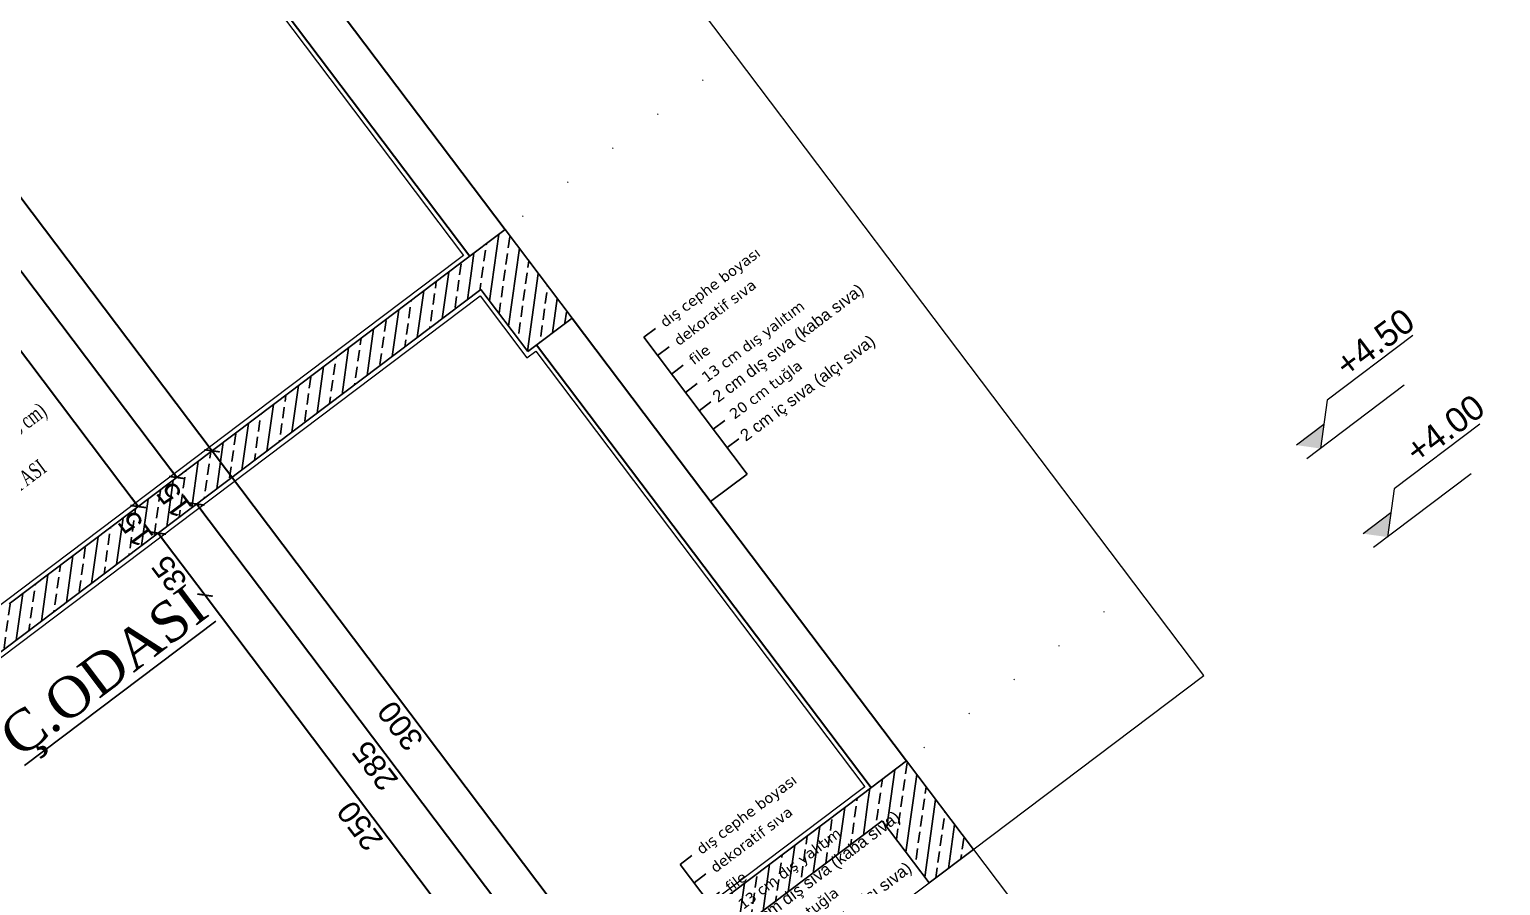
# Model space of a CAD drawing. Header units: millimetres. Extents: x 2232 to 85269, y -3593 to 5869.
# Drawn here: x 4008.5 to 4174.2, y 4536.4 to 4632.8 of the extents above; entities that cross this region are included whole.
import ezdxf

# ---------------------------------------------------------------- set-up
doc = ezdxf.new("R2010")
doc.units = ezdxf.units.MM
doc.linetypes.add('DOTX2', pattern=[0.5, 0, -0.5])
for name, color, linetype, lineweight in [('duvar', 232, 'Continuous', 30), ('görünüş', 201, 'Continuous', 18), ('iz', 1, 'DOTX2', 20), ('sıva iç', 21, 'Continuous', 0), ('yazı', 11, 'Continuous', 20), ('ölçü iç', 170, 'Continuous', 9), ('ÖLÇÜ İÇ', 7, 'Continuous', 9)]:
    doc.layers.add(name, color=color, linetype=linetype, lineweight=lineweight)
doc.layers.add('Standart', color=7, linetype='Continuous')
doc.layers.add('Yazi', color=7, linetype='Continuous')
doc.styles.add('arial_1_18', font='arial.ttf', dxfattribs={"height": 0.2})
doc.styles.get("Standard").update_dxf_attribs({"font": 'arial.ttf'})
doc.styles.add('Times roman', font='times.ttf')
doc.styles.add('UNIVCH', font='times.ttf', dxfattribs={"width": 0.7})
doc.styles.add('verdana_1_34', font='verdana.ttf', dxfattribs={"height": 0.2})
doc.dimstyles.new('zulay iç ölçü', dxfattribs={"dimtxt": 10, "dimasz": 5, "dimexe": 0.18, "dimexo": 0, "dimgap": 2, "dimtad": 3, "dimdec": 0, "dimzin": 0, "dimdsep": 46, "dimtxsty": 'Standard', "dimblk": 'ARCHTICK', "dimcen": 0.09, "dimse1": 1, "dimse2": 1, "dimadec": 0, "dimazin": 0, "dimtfac": 1, "dimtdec": 0, "dimtix": 1, "dimtofl": 0, "dimtmove": 0, "dimatfit": 3, "dimldrblk": 'ARCHTICK', "dimfxl": 1, "dimtolj": 1, "dimtzin": 0, "dimarcsym": 0})
pattern_1 = [(45, (0, 0), (-7.071068, 7.071068), []), (45, (7.071, 0), (-7.071068, 7.071068), [5, -2.5])]

# ---------------------------------------------------------------- blocks, each defined once
blk = doc.blocks.new('dsafsdfd')
at = {"layer": 'yazı'}
blk.add_hatch(color=256, dxfattribs=at).paths.add_polyline_path([(0, 4.89), (-9.78, 4.89), (-4.89, 0)])
for p, q in [((-45.23, 9.78), (-14.67, 9.78)), ((-14.67, 9.78), (-4.89, 0)), ((-9.78, 4.89), (0, 4.89)), ((-34.77, 0), (0, 0))]:
    blk.add_line(p, q, dxfattribs=at)
blk = doc.blocks.new('IDE991Entity4310')
at = {"layer": 'Standart', "linetype": 'Continuous', "lineweight": -3}
h = blk.add_hatch(dxfattribs=at)
h.set_pattern_fill('ANSI33', color=171, scale=40, style=0)
h.set_pattern_definition(pattern_1)
h.paths.add_polyline_path([(2175, 1035), (1570, 1035), (1570, 1050), (2175, 1050)])
blk = doc.blocks.new('IDE991Entity4322')
at = {"layer": 'Standart', "linetype": 'Continuous', "lineweight": -3}
h = blk.add_hatch(dxfattribs=at)
h.set_pattern_fill('ANSI33', color=171, scale=40, style=0)
h.set_pattern_definition(pattern_1)
h.paths.add_polyline_path([(2200, 700), (2175, 700), (2175, 750), (2200, 750)])
blk = doc.blocks.new('IDE991Entity4326')
at = {"layer": 'Standart', "linetype": 'Continuous', "lineweight": -3}
h = blk.add_hatch(dxfattribs=at)
h.set_pattern_fill('ANSI33', color=171, scale=40, style=0)
h.set_pattern_definition(pattern_1)
h.paths.add_polyline_path([(2175, 735), (1570, 735), (1570, 750), (2175, 750)])
blk = doc.blocks.new('IDE991Entity4335')
at = {"layer": 'Standart', "linetype": 'Continuous', "lineweight": -3}
h = blk.add_hatch(dxfattribs=at)
h.set_pattern_fill('ANSI33', color=171, scale=40, style=0)
h.set_pattern_definition(pattern_1)
h.paths.add_polyline_path([(2200, 400), (2175, 400), (2175, 450), (2200, 450)])
blk = doc.blocks.new('IDE991Entity4341')
at = {"layer": 'Standart', "linetype": 'Continuous', "lineweight": -3}
h = blk.add_hatch(dxfattribs=at)
h.set_pattern_fill('ANSI33', color=171, scale=40, style=0)
h.set_pattern_definition(pattern_1)
h.paths.add_polyline_path([(2175, 435), (2070, 435), (2070, 450), (2175, 450)])
blk = doc.blocks.new('IDE991Entity5334')
at = {"layer": 'Standart', "color": 159, "linetype": 'Continuous', "lineweight": -3}
blk.add_lwpolyline([(2175, 1035), (1570, 1035)], dxfattribs=at)
blk = doc.blocks.new('IDE991Entity5385')
at = {"layer": 'Standart', "color": 159, "linetype": 'Continuous', "lineweight": -3}
blk.add_lwpolyline([(2175, 700), (2175, 735)], dxfattribs=at)
blk = doc.blocks.new('IDE991Entity5386')
at = {"layer": 'Standart', "color": 159, "linetype": 'Continuous', "lineweight": -3}
blk.add_lwpolyline([(2200, 700), (2175, 700)], dxfattribs=at)
blk = doc.blocks.new('IDE991Entity5387')
at = {"layer": 'Standart', "color": 159, "linetype": 'Continuous', "lineweight": -3}
blk.add_lwpolyline([(2200, 750), (2200, 700)], dxfattribs=at)
blk = doc.blocks.new('IDE991Entity5388')
at = {"layer": 'Standart', "color": 159, "linetype": 'Continuous', "lineweight": -3}
blk.add_lwpolyline([(2175, 750), (2200, 750)], dxfattribs=at)
blk = doc.blocks.new('IDE991Entity5397')
at = {"layer": 'Standart', "color": 159, "linetype": 'Continuous', "lineweight": -3}
blk.add_lwpolyline([(2175, 735), (1570, 735)], dxfattribs=at)
blk = doc.blocks.new('IDE991Entity5437')
at = {"layer": 'Standart', "color": 159, "linetype": 'Continuous', "lineweight": -3}
blk.add_lwpolyline([(2175, 400), (2175, 435)], dxfattribs=at)
blk = doc.blocks.new('IDE991Entity5438')
at = {"layer": 'Standart', "color": 159, "linetype": 'Continuous', "lineweight": -3}
blk.add_lwpolyline([(2200, 400), (2175, 400)], dxfattribs=at)
blk = doc.blocks.new('IDE991Entity5439')
at = {"layer": 'Standart', "color": 159, "linetype": 'Continuous', "lineweight": -3}
blk.add_lwpolyline([(2200, 450), (2200, 400)], dxfattribs=at)
blk = doc.blocks.new('IDE991Entity5440')
at = {"layer": 'Standart', "color": 159, "linetype": 'Continuous', "lineweight": -3}
blk.add_lwpolyline([(2175, 450), (2200, 450)], dxfattribs=at)
blk = doc.blocks.new('IDE991Entity5444')
at = {"layer": 'Standart', "color": 159, "linetype": 'Continuous', "lineweight": -3}
blk.add_lwpolyline([(2070, 450), (2175, 450)], dxfattribs=at)
blk = doc.blocks.new('IDE991Entity5454')
at = {"layer": 'Standart', "color": 159, "linetype": 'Continuous', "lineweight": -3}
blk.add_lwpolyline([(2175, 435), (2070, 435)], dxfattribs=at)
blk = doc.blocks.new('IDE991Entity6592')
at = {"layer": 'Standart', "color": 159, "linetype": 'Continuous', "lineweight": -3}
blk.add_lwpolyline([(1920, 750), (2070, 750)], dxfattribs=at)
blk = doc.blocks.new('IDE991Entity6593')
at = {"layer": 'Standart', "color": 159, "linetype": 'Continuous', "lineweight": -3}
blk.add_lwpolyline([(2070, 750), (2175, 750)], dxfattribs=at)
blk = doc.blocks.new('TRRTYT')
at = {"layer": 'Standart'}
for name in ['IDE991Entity4310', 'IDE991Entity5334', 'IDE991Entity4326', 'IDE991Entity6592', 'IDE991Entity6593', 'IDE991Entity4322', 'IDE991Entity5388', 'IDE991Entity5387', 'IDE991Entity5397', 'IDE991Entity5385', 'IDE991Entity5386', 'IDE991Entity4341', 'IDE991Entity5444', 'IDE991Entity4335', 'IDE991Entity5440', 'IDE991Entity5439', 'IDE991Entity5454', 'IDE991Entity5437', 'IDE991Entity5438']:
    blk.add_blockref(name, (1034515.63, -397430.95), dxfattribs=at)
blk = doc.blocks.new('_ArchTick')
at = {"color": 0, "linetype": 'ByBlock', "const_width": 0.15}
blk.add_lwpolyline([(-0.5, -0.5), (0.5, 0.5)], dxfattribs=at)
blk = doc.blocks.new('*D2443')
at = {"layer": 'Defpoints', "color": 0, "transparency": 16777216}
for p in [(661177.16, -126828.54), (661187, -127078.54), (661204.5, -127078.54)]:
    blk.add_point(p, dxfattribs=at)
at = {"layer": 'ÖLÇÜ İÇ', "color": 0, "lineweight": -2, "transparency": 16777216}
blk.add_line((661204.5, -126828.54), (661204.5, -127078.54), dxfattribs=at)
at = {"layer": 'ÖLÇÜ İÇ', "color": 0, "lineweight": -2, "transparency": 16777216, "xscale": 5, "yscale": 5, "zscale": 5}
for p, rotation in [((661204.5, -126828.54), 90), ((661204.5, -127078.54), 270)]:
    blk.add_blockref('_ArchTick', p, dxfattribs=dict(at, rotation=rotation))
at = {"layer": 'ÖLÇÜ İÇ', "color": 0, "transparency": 16777216, "insert": (661197.5, -126953.54), "char_height": 10, "attachment_point": 5, "rotation": 90}
blk.add_mtext('\\A1;250', dxfattribs=at)
blk = doc.blocks.new('*D2444')
at = {"layer": 'Defpoints', "color": 0, "transparency": 16777216}
for p in [(661246.19, -126778.54), (661246.19, -127078.54), (661246.19, -127078.54)]:
    blk.add_point(p, dxfattribs=at)
at = {"layer": 'ÖLÇÜ İÇ', "color": 0, "lineweight": -2, "transparency": 16777216}
blk.add_line((661246.19, -126778.54), (661246.19, -127078.54), dxfattribs=at)
at = {"layer": 'ÖLÇÜ İÇ', "color": 0, "lineweight": -2, "transparency": 16777216, "xscale": 5, "yscale": 5, "zscale": 5}
for p, rotation in [((661246.19, -126778.54), 90), ((661246.19, -127078.54), 270)]:
    blk.add_blockref('_ArchTick', p, dxfattribs=dict(at, rotation=rotation))
at = {"layer": 'ÖLÇÜ İÇ', "color": 0, "transparency": 16777216, "insert": (661239.19, -126928.54), "char_height": 10, "attachment_point": 5, "rotation": 90}
blk.add_mtext('\\A1;300', dxfattribs=at)
blk = doc.blocks.new('*D2447')
at = {"layer": 'Defpoints', "color": 0, "transparency": 16777216}
for p in [(661197.5, -127078.54), (661197.5, -127093.54), (661204.5, -127093.54)]:
    blk.add_point(p, dxfattribs=at)
at = {"layer": 'ÖLÇÜ İÇ', "color": 0, "lineweight": -2, "transparency": 16777216}
for p, q in [((661204.5, -127078.54), (661204.5, -127073.54)), ((661204.5, -127093.54), (661204.5, -127098.54))]:
    blk.add_line(p, q, dxfattribs=at)
at = {"layer": 'ÖLÇÜ İÇ', "color": 0, "lineweight": -2, "transparency": 16777216, "xscale": 5, "yscale": 5, "zscale": 5}
for p, rotation in [((661204.5, -127078.54), 270), ((661204.5, -127093.54), 90)]:
    blk.add_blockref('_ArchTick', p, dxfattribs=dict(at, rotation=rotation))
at = {"layer": 'ÖLÇÜ İÇ', "color": 0, "transparency": 16777216, "insert": (661197.5, -127086.04), "char_height": 10, "attachment_point": 5, "rotation": 90}
blk.add_mtext('\\A1;15', dxfattribs=at)
blk = doc.blocks.new('*D2448')
at = {"layer": 'Defpoints', "color": 0, "transparency": 16777216}
for p in [(661197.5, -127093.54), (661177.16, -127128.54), (661204.5, -127128.54)]:
    blk.add_point(p, dxfattribs=at)
at = {"layer": 'ÖLÇÜ İÇ', "color": 0, "lineweight": -2, "transparency": 16777216}
blk.add_line((661204.5, -127093.54), (661204.5, -127128.54), dxfattribs=at)
at = {"layer": 'ÖLÇÜ İÇ', "color": 0, "lineweight": -2, "transparency": 16777216, "xscale": 5, "yscale": 5, "zscale": 5}
for p, rotation in [((661204.5, -127093.54), 90), ((661204.5, -127128.54), 270)]:
    blk.add_blockref('_ArchTick', p, dxfattribs=dict(at, rotation=rotation))
at = {"layer": 'ÖLÇÜ İÇ', "color": 0, "transparency": 16777216, "insert": (661197.5, -127111.04), "char_height": 10, "attachment_point": 5, "rotation": 90}
blk.add_mtext('\\A1;35', dxfattribs=at)
blk = doc.blocks.new('*D2449')
at = {"layer": 'Defpoints', "color": 0, "transparency": 16777216}
for p in [(661177.16, -127128.54), (661187, -127378.54), (661204.5, -127378.54)]:
    blk.add_point(p, dxfattribs=at)
at = {"layer": 'ÖLÇÜ İÇ', "color": 0, "lineweight": -2, "transparency": 16777216}
blk.add_line((661204.5, -127128.54), (661204.5, -127378.54), dxfattribs=at)
at = {"layer": 'ÖLÇÜ İÇ', "color": 0, "lineweight": -2, "transparency": 16777216, "xscale": 5, "yscale": 5, "zscale": 5}
for p, rotation in [((661204.5, -127128.54), 90), ((661204.5, -127378.54), 270)]:
    blk.add_blockref('_ArchTick', p, dxfattribs=dict(at, rotation=rotation))
at = {"layer": 'ÖLÇÜ İÇ', "color": 0, "transparency": 16777216, "insert": (661197.5, -127253.54), "char_height": 10, "attachment_point": 5, "rotation": 90}
blk.add_mtext('\\A1;250', dxfattribs=at)
blk = doc.blocks.new('*D2450')
at = {"layer": 'Defpoints', "color": 0, "transparency": 16777216}
for p in [(661246.19, -127078.54), (661246.19, -127378.54), (661246.19, -127378.54)]:
    blk.add_point(p, dxfattribs=at)
at = {"layer": 'ÖLÇÜ İÇ', "color": 0, "lineweight": -2, "transparency": 16777216}
blk.add_line((661246.19, -127078.54), (661246.19, -127378.54), dxfattribs=at)
at = {"layer": 'ÖLÇÜ İÇ', "color": 0, "lineweight": -2, "transparency": 16777216, "xscale": 5, "yscale": 5, "zscale": 5}
for p, rotation in [((661246.19, -127078.54), 90), ((661246.19, -127378.54), 270)]:
    blk.add_blockref('_ArchTick', p, dxfattribs=dict(at, rotation=rotation))
at = {"layer": 'ÖLÇÜ İÇ', "color": 0, "transparency": 16777216, "insert": (661239.19, -127228.54), "char_height": 10, "attachment_point": 5, "rotation": 90}
blk.add_mtext('\\A1;300', dxfattribs=at)
blk = doc.blocks.new('*D2461')
at = {"layer": 'Defpoints', "color": 0, "transparency": 16777216}
for p in [(661178.88, -126793.54), (661226.24, -127078.54), (661226.24, -127078.54)]:
    blk.add_point(p, dxfattribs=at)
at = {"layer": 'ÖLÇÜ İÇ', "color": 0, "lineweight": -2, "transparency": 16777216}
blk.add_line((661226.24, -126793.54), (661226.24, -127078.54), dxfattribs=at)
at = {"layer": 'ÖLÇÜ İÇ', "color": 0, "lineweight": -2, "transparency": 16777216, "xscale": 5, "yscale": 5, "zscale": 5}
for p, rotation in [((661226.24, -126793.54), 90), ((661226.24, -127078.54), 270)]:
    blk.add_blockref('_ArchTick', p, dxfattribs=dict(at, rotation=rotation))
at = {"layer": 'ÖLÇÜ İÇ', "color": 0, "transparency": 16777216, "insert": (661219.24, -126936.04), "char_height": 10, "attachment_point": 5, "rotation": 90}
blk.add_mtext('\\A1;285', dxfattribs=at)
blk = doc.blocks.new('*D2462')
at = {"layer": 'Defpoints', "color": 0, "transparency": 16777216}
for p in [(661220.99, -127078.54), (661178.88, -127093.54), (661226.24, -127093.54)]:
    blk.add_point(p, dxfattribs=at)
at = {"layer": 'ÖLÇÜ İÇ', "color": 0, "lineweight": -2, "transparency": 16777216}
for p, q in [((661226.24, -127078.54), (661226.24, -127073.54)), ((661226.24, -127093.54), (661226.24, -127098.54))]:
    blk.add_line(p, q, dxfattribs=at)
at = {"layer": 'ÖLÇÜ İÇ', "color": 0, "lineweight": -2, "transparency": 16777216, "xscale": 5, "yscale": 5, "zscale": 5}
for p, rotation in [((661226.24, -127078.54), 270), ((661226.24, -127093.54), 90)]:
    blk.add_blockref('_ArchTick', p, dxfattribs=dict(at, rotation=rotation))
at = {"layer": 'ÖLÇÜ İÇ', "color": 0, "transparency": 16777216, "insert": (661219.24, -127086.04), "char_height": 10, "attachment_point": 5, "rotation": 90}
blk.add_mtext('\\A1;15', dxfattribs=at)
blk = doc.blocks.new('*D2463')
at = {"layer": 'Defpoints', "color": 0, "transparency": 16777216}
for p in [(661178.88, -127093.54), (661226.24, -127378.54), (661226.24, -127378.54)]:
    blk.add_point(p, dxfattribs=at)
at = {"layer": 'ÖLÇÜ İÇ', "color": 0, "lineweight": -2, "transparency": 16777216}
blk.add_line((661226.24, -127093.54), (661226.24, -127378.54), dxfattribs=at)
at = {"layer": 'ÖLÇÜ İÇ', "color": 0, "lineweight": -2, "transparency": 16777216, "xscale": 5, "yscale": 5, "zscale": 5}
for p, rotation in [((661226.24, -127093.54), 90), ((661226.24, -127378.54), 270)]:
    blk.add_blockref('_ArchTick', p, dxfattribs=dict(at, rotation=rotation))
at = {"layer": 'ÖLÇÜ İÇ', "color": 0, "transparency": 16777216, "insert": (661219.24, -127236.04), "char_height": 10, "attachment_point": 5, "rotation": 90}
blk.add_mtext('\\A1;285', dxfattribs=at)
blk = doc.blocks.new('Entity12993')
at = {"layer": 'Yazi', "color": 11, "linetype": 'Continuous', "lineweight": -3}
for points in [[(9699.07, 245.32), (9692.45, 245.32)], [(9692.45, 168.08), (9692.45, 245.32)], [(9699.07, 234.94), (9692.45, 234.94)], [(9699.07, 224.56), (9692.45, 224.56)], [(9699.07, 214.18), (9692.45, 214.18)], [(9699.07, 203.8), (9692.45, 203.8)], [(9699.07, 193.42), (9692.45, 193.42)], [(9699.07, 183.04), (9692.45, 183.04)], [(9692.45, 168.08), (9671.91, 168.08)]]:
    blk.add_lwpolyline(points, dxfattribs=at)
for s, height, style, p in [('dış cephe boyası', 4.7407, 'verdana_1_34', (9702.67, 242.92)), ('dekoratif sıva', 4.7407, 'verdana_1_34', (9702.67, 232.54)), ('file', 4.741, 'verdana_1_34', (9702.84, 221.58)), ('13 cm dış yalıtım', 4.7407, 'verdana_1_34', (9702.67, 211.78)), ('2 cm dış sıva (kaba sıva)', 5.3333, 'arial_1_18', (9701.34, 201.49)), ('20 cm tuğla', 4.7407, 'verdana_1_34', (9702.67, 191.02)), ('2 cm iç sıva (alçı sıva)', 5.3333, 'arial_1_18', (9700.74, 179.98))]:
    blk.add_text(s, height=height, dxfattribs=dict(at, style=style)).set_placement(p)
blk = doc.blocks.new('DFGFDGHN')
at = {"layer": 'ÖLÇÜ İÇ'}
for base, p1, p2, picture, middle in [((661246.19, -127078.54), (661246.19, -126778.54), (661246.19, -127078.54), '*D2444', (661239.19, -126928.54)), ((661204.5, -127078.54), (661177.16, -126828.54), (661187, -127078.54), '*D2443', (661197.5, -126953.54)), ((661226.24, -127093.54), (661220.99, -127078.54), (661178.88, -127093.54), '*D2462', (661219.24, -127086.04)), ((661204.5, -127093.54), (661197.5, -127078.54), (661197.5, -127093.54), '*D2447', (661197.5, -127086.04)), ((661246.19, -127378.54), (661246.19, -127078.54), (661246.19, -127378.54), '*D2450', (661239.19, -127228.54)), ((661204.5, -127128.54), (661197.5, -127093.54), (661177.16, -127128.54), '*D2448', (661197.5, -127111.04)), ((661204.5, -127378.54), (661177.16, -127128.54), (661187, -127378.54), '*D2449', (661197.5, -127253.54))]:
    dim = blk.add_linear_dim(base=base, p1=p1, p2=p2, angle=90, dimstyle='zulay iç ölçü', dxfattribs=at)
    dim.commit()
    dim.dimension.update_dxf_attribs({"geometry": picture, "text_midpoint": middle})
for base, p1, p2, picture, middle in [((661226.24, -127078.54), (661178.88, -126793.54), (661226.24, -127078.54), '*D2461', (661219.24, -126936.04)), ((661226.24, -127378.54), (661178.88, -127093.54), (661226.24, -127378.54), '*D2463', (661219.24, -127236.04))]:
    dim = blk.add_linear_dim(base=base, p1=p1, p2=p2, angle=90, dimstyle='zulay iç ölçü', override={"dimtmove": 1}, dxfattribs=at)
    dim.commit()
    dim.dimension.update_dxf_attribs({"geometry": picture, "text_midpoint": middle})
blk = doc.blocks.new('GHGFHGF')
at = {"layer": 'duvar'}
for points in [[(1295559.78, -409439.54), (1295559.78, -409689.54)], [(1295579.78, -409439.54), (1295579.78, -409689.54)], [(1295559.78, -409739.54), (1295559.78, -409989.54)], [(1295579.78, -409739.54), (1295579.78, -409989.54)]]:
    blk.add_lwpolyline(points, dxfattribs=at)
at = {"layer": 'görünüş'}
for points in [[(1295709.78, -409689.54), (1295709.78, -409389.54)], [(1295449.78, -410039.54), (1295709.78, -410039.54), (1295709.78, -409689.54)], [(1295579.78, -410039.54), (1295579.78, -410409.54)]]:
    blk.add_lwpolyline(points, dxfattribs=at)
at = {"layer": 'iz', "ltscale": 50}
for p, q in [((1293379.78, -409689.54), (1295709.78, -409689.54)), ((1293379.78, -409989.54), (1295709.78, -409989.54))]:
    blk.add_line(p, q, dxfattribs=at)
at = {"layer": 'sıva iç'}
for points in [[(1295091.78, -409406.54), (1295552.78, -409406.54), (1295552.78, -409441.54), (1295557.78, -409441.54), (1295557.78, -409687.54), (1295554.78, -409687.54), (1295449.78, -409687.54), (1295299.78, -409687.54), (1295091.78, -409687.54)], [(1295091.78, -409706.54), (1295552.78, -409706.54), (1295552.78, -409741.54), (1295557.78, -409741.54), (1295557.78, -409987.54), (1295554.78, -409987.54), (1295449.78, -409987.54), (1295299.78, -409987.54), (1295091.78, -409987.54)]]:
    blk.add_lwpolyline(points, close=True, dxfattribs=at)
at = {"layer": 'duvar', "xscale": -1.584000000031665, "yscale": 1.584000000031665, "zscale": 1.584000000031665}
for p in [(1295805.64, -409989.54), (1295805.64, -410039.54)]:
    blk.add_blockref('dsafsdfd', p, dxfattribs=at)
at = {"layer": 'Standart'}
for p in [(1285907.86, -410011.2), (1285777.86, -410210.62)]:
    blk.add_blockref('Entity12993', p, dxfattribs=at)
at = {"layer": 'sıva iç'}
blk.add_blockref('TRRTYT', (258864.14, -13008.59), dxfattribs=at)
at = {"layer": 'ölçü iç', "lineweight": 30}
blk.add_blockref('DFGFDGHN', (634168.12, -282611), dxfattribs=at)
at = {"layer": 'Yazi', "style": 'UNIVCH', "width": 0.7}
for s, p in [('B.A. DÖŞEME (15 cm)', (1295294.03, -409631.8)), ('TAVAN BOYASI', (1295294.56, -409652.17))]:
    blk.add_text(s, height=6.9984, dxfattribs=at).set_placement(p)
at = {"layer": 'Yazi', "style": 'Times roman'}
blk.add_text('%%UÇ.ODASI', height=17.991, dxfattribs=at).set_placement((1295261.51, -409748.2))
at = {"layer": 'yazı'}
for s, p in [('+4.50', (1295841.95, -409971.8)), ('+4.00', (1295843.81, -410021.8))]:
    blk.add_text(s, height=11.137, dxfattribs=at).set_placement(p)
blk = doc.blocks.new('RRRR')
at = {"layer": 'sıva iç', "rotation": 37.05267661197627}
blk.add_blockref('GHGFHGF', (-156760.25, -889310.84), dxfattribs=at)

msp = doc.modelspace()

# ---------------------------------------------------------------- block references
at = {"layer": 'ÖLÇÜ İÇ', "xscale": 0.25, "yscale": 0.25, "zscale": 0.25}
msp.add_blockref('RRRR', (-276957.06, 113516.85), dxfattribs=at)

doc.saveas('drawing.dxf')
